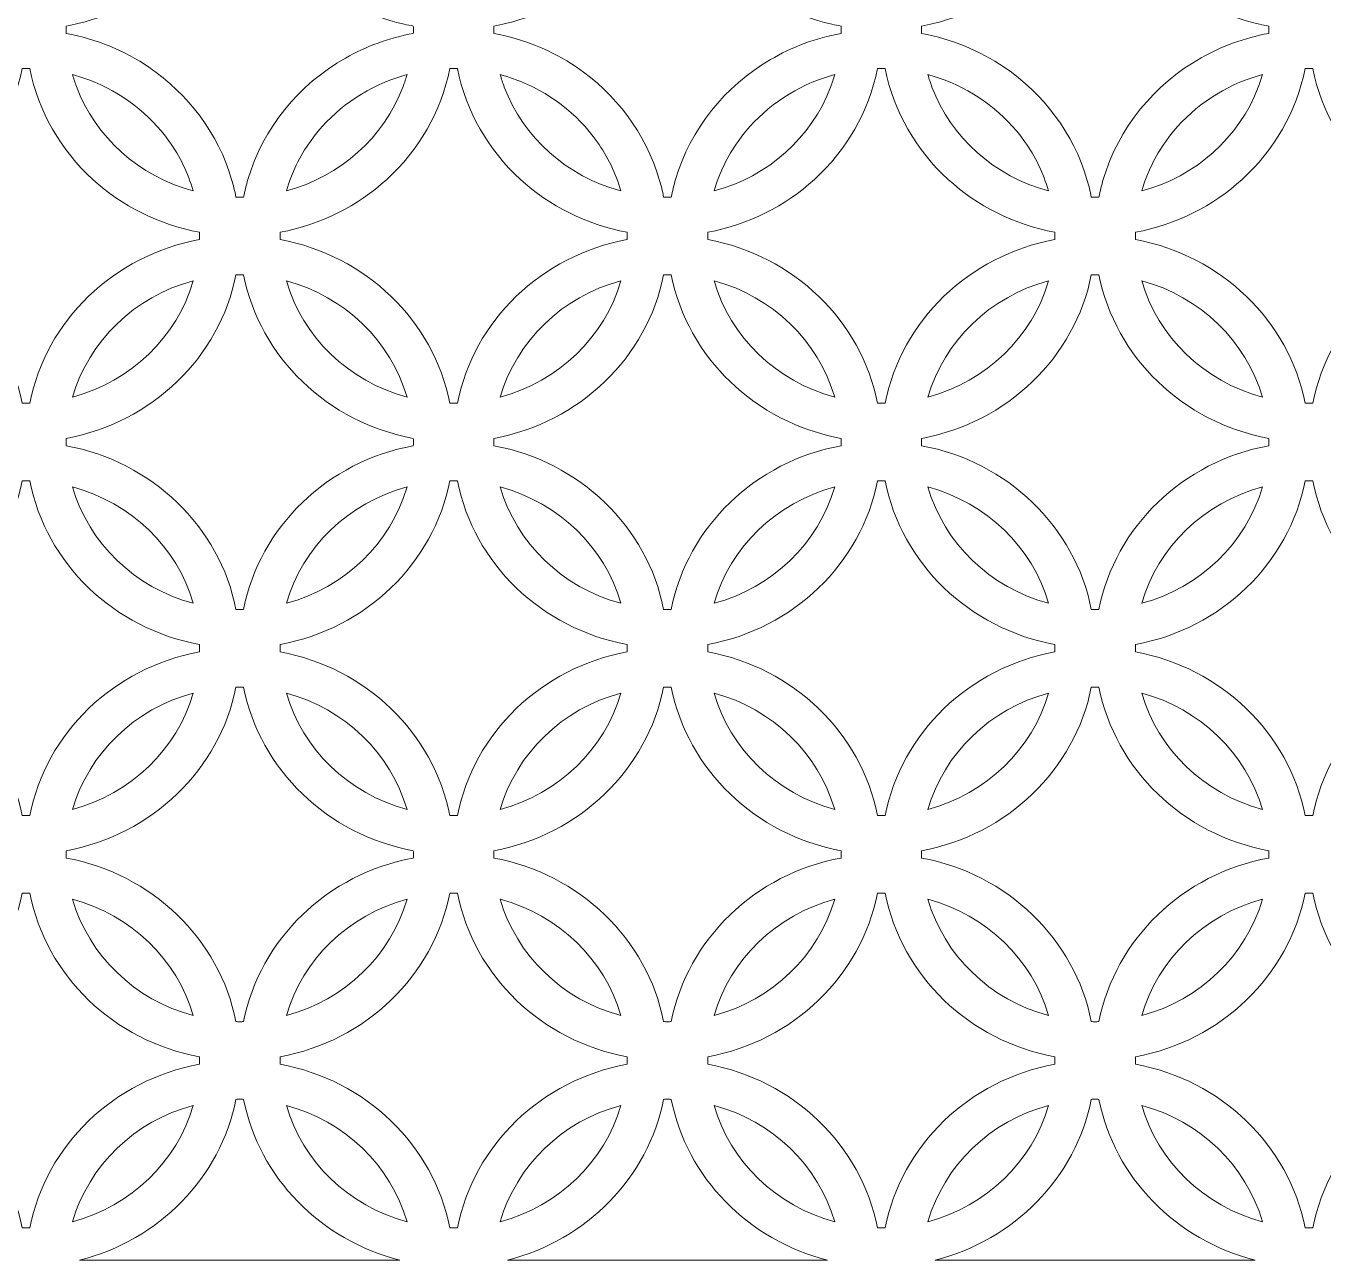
# Model space of a CAD drawing. Header units: millimetres. Extents: x -1200 to 1200, y -590 to 590.
# Drawn here: x -51 to 569, y -590 to 0 of the extents above; entities that cross this region are included whole.
import ezdxf

# ---------------------------------------------------------------- set-up
doc = ezdxf.new("R2010")
doc.units = ezdxf.units.MM
doc.header["$MEASUREMENT"] = 0
doc.layers.add('Layer 1', color=7, linetype='Continuous')

msp = doc.modelspace()

# ---------------------------------------------------------------- linework, layer by layer
at = {"layer": 'Layer 1', "color": 250, "lineweight": 20}
for points, knots in [([(-32.1739, -1.8476), (-32.1739, -1.2599), (-32.1641, -0.6755), (-32.1512, -0.0911), (-30.2673, 0.2554), (-28.4017, 0.6516), (-26.5562, 1.0963), (10.1385, 9.9378), (38.9778, 37.8954), (47.9203, 73.3518), (47.9203, 73.3518), (47.9233, 73.3518), (47.9233, 73.3518), (48.3215, 74.9312), (48.6805, 76.5254), (48.9985, 78.1335), (49.6057, 78.1463), (50.2125, 78.1561), (50.8229, 78.1561), (51.4298, 78.1561), (52.0368, 78.1463), (52.6438, 78.1335), (52.9621, 76.5254), (53.3209, 74.9312), (53.7193, 73.3518), (53.7193, 73.3518), (53.7221, 73.3518), (53.7221, 73.3518), (62.7623, 37.5085), (92.1389, 9.3283), (129.4035, 0.8136), (130.8551, 0.4819), (132.3188, 0.1801), (133.7936, -0.0912), (133.8066, -0.6755), (133.8165, -1.2599), (133.8165, -1.8476), (133.8165, -2.4352), (133.8066, -3.0197), (133.7936, -3.6041), (122.1603, -5.7439), (111.226, -9.7844), (101.3517, -15.3778), (78.9359, -28.076), (61.9841, -48.7768), (54.72, -73.405), (54.72, -73.405), (54.7158, -73.405), (54.7158, -73.405), (53.9014, -76.1654), (53.2089, -78.9752), (52.6438, -81.8285), (52.0368, -81.8417), (51.4298, -81.8514), (50.8229, -81.8514), (50.2125, -81.8514), (49.6057, -81.8417), (48.9985, -81.8285), (48.434, -78.9752), (47.7415, -76.1654), (46.9273, -73.405), (46.9273, -73.405), (46.9226, -73.405), (46.9226, -73.405), (40.4487, -51.4541), (26.2802, -32.6248), (7.4069, -19.7998), (-4.2258, -11.8957), (-17.6452, -6.2722), (-32.1512, -3.6041), (-32.1641, -3.0197), (-32.1739, -2.4352), (-32.1739, -1.8476)], [0, 0, 0, 0, 0.04166667, 0.04166667, 0.04166667, 0.08333333, 0.08333333, 0.08333333, 0.125, 0.125, 0.125, 0.16666667, 0.16666667, 0.16666667, 0.20833333, 0.20833333, 0.20833333, 0.25, 0.25, 0.25, 0.29166667, 0.29166667, 0.29166667, 0.33333333, 0.33333333, 0.33333333, 0.375, 0.375, 0.375, 0.41666667, 0.41666667, 0.41666667, 0.45833333, 0.45833333, 0.45833333, 0.5, 0.5, 0.5, 0.54166667, 0.54166667, 0.54166667, 0.58333333, 0.58333333, 0.58333333, 0.625, 0.625, 0.625, 0.66666667, 0.66666667, 0.66666667, 0.70833333, 0.70833333, 0.70833333, 0.75, 0.75, 0.75, 0.79166667, 0.79166667, 0.79166667, 0.83333333, 0.83333333, 0.83333333, 0.875, 0.875, 0.875, 0.91666667, 0.91666667, 0.91666667, 0.95833333, 0.95833333, 0.95833333, 1, 1, 1, 1]), ([(172.3056, -1.8476), (172.3056, -1.2599), (172.3152, -0.6755), (172.3283, -0.0911), (174.2142, 0.2556), (176.0816, 0.6525), (177.9291, 1.0979), (214.6212, 9.9407), (243.4579, 37.8973), (252.3997, 73.3518), (252.3997, 73.3518), (252.4026, 73.3518), (252.4026, 73.3518), (252.801, 74.9312), (253.1598, 76.5254), (253.478, 78.1335), (254.0851, 78.1463), (254.6923, 78.1561), (255.3025, 78.1561), (255.9095, 78.1561), (256.5163, 78.1463), (257.1234, 78.1335), (257.4417, 76.5254), (257.8005, 74.9312), (258.1987, 73.3518), (258.1987, 73.3518), (258.2018, 73.3518), (258.2018, 73.3518), (267.2417, 37.5085), (296.6183, 9.3283), (333.8829, 0.8136), (335.3346, 0.4819), (336.7982, 0.1801), (338.2733, -0.0912), (338.2862, -0.6755), (338.2957, -1.2599), (338.2957, -1.8476), (338.2957, -2.4352), (338.2862, -3.0197), (338.2733, -3.6041), (326.1162, -5.84), (314.7228, -10.1513), (304.505, -16.1408), (282.7455, -28.8966), (266.3178, -49.2643), (259.1995, -73.405), (259.1995, -73.405), (259.1947, -73.405), (259.1947, -73.405), (258.3805, -76.1654), (257.6879, -78.9752), (257.1234, -81.8285), (256.5163, -81.8417), (255.9095, -81.8514), (255.3025, -81.8514), (254.6923, -81.8514), (254.0851, -81.8417), (253.478, -81.8285), (252.9133, -78.9752), (252.221, -76.1654), (251.407, -73.405), (251.407, -73.405), (251.402, -73.405), (251.402, -73.405), (244.8947, -51.3408), (230.6132, -32.4308), (211.5939, -19.6019), (200.0291, -11.802), (186.7131, -6.2498), (172.3283, -3.6041), (172.3152, -3.0197), (172.3056, -2.4352), (172.3056, -1.8476)], [0, 0, 0, 0, 0.04166667, 0.04166667, 0.04166667, 0.08333333, 0.08333333, 0.08333333, 0.125, 0.125, 0.125, 0.16666667, 0.16666667, 0.16666667, 0.20833333, 0.20833333, 0.20833333, 0.25, 0.25, 0.25, 0.29166667, 0.29166667, 0.29166667, 0.33333333, 0.33333333, 0.33333333, 0.375, 0.375, 0.375, 0.41666667, 0.41666667, 0.41666667, 0.45833333, 0.45833333, 0.45833333, 0.5, 0.5, 0.5, 0.54166667, 0.54166667, 0.54166667, 0.58333333, 0.58333333, 0.58333333, 0.625, 0.625, 0.625, 0.66666667, 0.66666667, 0.66666667, 0.70833333, 0.70833333, 0.70833333, 0.75, 0.75, 0.75, 0.79166667, 0.79166667, 0.79166667, 0.83333333, 0.83333333, 0.83333333, 0.875, 0.875, 0.875, 0.91666667, 0.91666667, 0.91666667, 0.95833333, 0.95833333, 0.95833333, 1, 1, 1, 1]), ([(376.785, -1.8476), (376.785, -1.2599), (376.7947, -0.6755), (376.8077, -0.0911), (378.6933, 0.2556), (380.5606, 0.6524), (382.4081, 1.0978), (419.1002, 9.9404), (447.9372, 37.8972), (456.8792, 73.3518), (456.8792, 73.3518), (456.8823, 73.3518), (456.8823, 73.3518), (457.2806, 74.9312), (457.6394, 76.5254), (457.9578, 78.1335), (458.5646, 78.1463), (459.1717, 78.1561), (459.7819, 78.1561), (460.3887, 78.1561), (460.9958, 78.1463), (461.6029, 78.1335), (461.9211, 76.5254), (462.2799, 74.9312), (462.6782, 73.3518), (462.6782, 73.3518), (462.6813, 73.3518), (462.6813, 73.3518), (471.7273, 37.4847), (501.1368, 9.291), (538.4365, 0.7967), (539.8638, 0.4719), (541.303, 0.1755), (542.7529, -0.0912), (542.7658, -0.6755), (542.7753, -1.2599), (542.7753, -1.8476), (542.7753, -2.4352), (542.7658, -3.0197), (542.7529, -3.6041), (531.1624, -5.7357), (520.2664, -9.754), (510.4213, -15.3144), (487.9499, -28.007), (470.9553, -48.736), (463.6789, -73.405), (463.6789, -73.405), (463.6747, -73.405), (463.6747, -73.405), (462.8604, -76.1654), (462.1677, -78.9752), (461.6029, -81.8285), (460.9958, -81.8417), (460.3887, -81.8514), (459.7819, -81.8514), (459.1717, -81.8514), (458.5646, -81.8417), (457.9578, -81.8285), (457.3929, -78.9752), (456.7003, -76.1654), (455.8863, -73.405), (455.8863, -73.405), (455.8816, -73.405), (455.8816, -73.405), (449.3916, -51.4002), (435.1696, -32.5325), (416.227, -19.7058), (404.6266, -11.8513), (391.2561, -6.2616), (376.8077, -3.6041), (376.7947, -3.0197), (376.785, -2.4352), (376.785, -1.8476)], [0, 0, 0, 0, 0.04166667, 0.04166667, 0.04166667, 0.08333333, 0.08333333, 0.08333333, 0.125, 0.125, 0.125, 0.16666667, 0.16666667, 0.16666667, 0.20833333, 0.20833333, 0.20833333, 0.25, 0.25, 0.25, 0.29166667, 0.29166667, 0.29166667, 0.33333333, 0.33333333, 0.33333333, 0.375, 0.375, 0.375, 0.41666667, 0.41666667, 0.41666667, 0.45833333, 0.45833333, 0.45833333, 0.5, 0.5, 0.5, 0.54166667, 0.54166667, 0.54166667, 0.58333333, 0.58333333, 0.58333333, 0.625, 0.625, 0.625, 0.66666667, 0.66666667, 0.66666667, 0.70833333, 0.70833333, 0.70833333, 0.75, 0.75, 0.75, 0.79166667, 0.79166667, 0.79166667, 0.83333333, 0.83333333, 0.83333333, 0.875, 0.875, 0.875, 0.91666667, 0.91666667, 0.91666667, 0.95833333, 0.95833333, 0.95833333, 1, 1, 1, 1]), ([(-134.3911, -98.647), (-114.8399, -95.0509), (-97.2625, -86.0859), (-83.3733, -73.405), (-83.3733, -73.405), (-83.3808, -73.405), (-83.3808, -73.405), (-68.1383, -59.4894), (-57.335, -41.1053), (-53.2411, -20.4223), (-52.634, -20.4095), (-52.0272, -20.3996), (-51.4169, -20.3996), (-50.8099, -20.3996), (-50.203, -20.4095), (-49.5959, -20.4223), (-45.502, -41.1022), (-34.7019, -59.4927), (-19.4559, -73.405), (-19.4559, -73.405), (-19.4649, -73.405), (-19.4649, -73.405), (-5.5762, -86.0859), (12.0014, -95.0509), (31.554, -98.647), (31.5669, -99.2315), (31.5766, -99.8157), (31.5766, -100.4033), (31.5766, -100.991), (31.5669, -101.5756), (31.554, -102.1599), (-9.4504, -109.702), (-41.7728, -140.8558), (-49.5959, -180.3845), (-50.203, -180.3976), (-50.8099, -180.4071), (-51.4169, -180.4071), (-52.0272, -180.4071), (-52.634, -180.3976), (-53.2411, -180.3845), (-61.0642, -140.8589), (-93.3867, -109.702), (-134.3911, -102.1599), (-134.4039, -101.5756), (-134.4137, -100.991), (-134.4137, -100.4033), (-134.4137, -99.8157), (-134.4039, -99.2315), (-134.3911, -98.647)], [0, 0, 0, 0, 0.0625, 0.0625, 0.0625, 0.125, 0.125, 0.125, 0.1875, 0.1875, 0.1875, 0.25, 0.25, 0.25, 0.3125, 0.3125, 0.3125, 0.375, 0.375, 0.375, 0.4375, 0.4375, 0.4375, 0.5, 0.5, 0.5, 0.5625, 0.5625, 0.5625, 0.625, 0.625, 0.625, 0.6875, 0.6875, 0.6875, 0.75, 0.75, 0.75, 0.8125, 0.8125, 0.8125, 0.875, 0.875, 0.875, 0.9375, 0.9375, 0.9375, 1, 1, 1, 1]), ([(28.5482, -78.9327), (2.5951, -71.977), (-18.2433, -53.1664), (-27.2903, -28.9332), (-27.9778, -27.0919), (-28.597, -25.2195), (-29.1453, -23.3184), (-26.4981, -24.0277), (-23.9043, -24.8605), (-21.3707, -25.81), (-5.6878, -31.6859), (7.6848, -42.025), (17.0664, -55.2099), (22.1587, -62.3656), (26.0753, -70.3594), (28.5482, -78.9327)], [0, 0, 0, 0, 0.2, 0.2, 0.2, 0.4, 0.4, 0.4, 0.6, 0.6, 0.6, 0.8, 0.8, 0.8, 1, 1, 1, 1]), ([(70.0883, -98.647), (89.6395, -95.0509), (107.2171, -86.0859), (121.106, -73.405), (121.106, -73.405), (121.0985, -73.405), (121.0985, -73.405), (136.3444, -59.4894), (147.1444, -41.1053), (151.2384, -20.4223), (151.8454, -20.4095), (152.4524, -20.3996), (153.0626, -20.3996), (153.6696, -20.3996), (154.2767, -20.4095), (154.8836, -20.4223), (158.9777, -41.1022), (169.7809, -59.4927), (185.0234, -73.405), (185.0234, -73.405), (185.0161, -73.405), (185.0161, -73.405), (198.9049, -86.0859), (216.4824, -95.0509), (236.0337, -98.647), (236.0465, -99.2315), (236.0562, -99.8157), (236.0562, -100.4033), (236.0562, -100.991), (236.0465, -101.5756), (236.0337, -102.1599), (195.029, -109.702), (162.7068, -140.8558), (154.8836, -180.3845), (154.2767, -180.3976), (153.6696, -180.4071), (153.0626, -180.4071), (152.4524, -180.4071), (151.8454, -180.3976), (151.2384, -180.3845), (143.4153, -140.8589), (111.096, -109.702), (70.0883, -102.1599), (70.0754, -101.5756), (70.0658, -100.991), (70.0658, -100.4033), (70.0658, -99.8157), (70.0754, -99.2315), (70.0883, -98.647)], [0, 0, 0, 0, 0.0625, 0.0625, 0.0625, 0.125, 0.125, 0.125, 0.1875, 0.1875, 0.1875, 0.25, 0.25, 0.25, 0.3125, 0.3125, 0.3125, 0.375, 0.375, 0.375, 0.4375, 0.4375, 0.4375, 0.5, 0.5, 0.5, 0.5625, 0.5625, 0.5625, 0.625, 0.625, 0.625, 0.6875, 0.6875, 0.6875, 0.75, 0.75, 0.75, 0.8125, 0.8125, 0.8125, 0.875, 0.875, 0.875, 0.9375, 0.9375, 0.9375, 1, 1, 1, 1]), ([(123.0132, -25.81), (125.5469, -24.8605), (128.1408, -24.0277), (130.7879, -23.3184), (130.2324, -25.2442), (129.604, -27.141), (128.9058, -29.0053), (119.8444, -53.2036), (99.0216, -71.9841), (73.0943, -78.9327), (75.5672, -70.3594), (79.484, -62.3656), (84.5761, -55.2099), (93.9578, -42.025), (107.3305, -31.6859), (123.0132, -25.81)], [0, 0, 0, 0, 0.2, 0.2, 0.2, 0.4, 0.4, 0.4, 0.6, 0.6, 0.6, 0.8, 0.8, 0.8, 1, 1, 1, 1]), ([(233.0277, -78.9327), (207.1765, -72.0043), (186.3998, -53.3136), (177.2962, -29.218), (176.5659, -27.2852), (175.9107, -25.3176), (175.3342, -23.3184), (177.7738, -23.9723), (180.1683, -24.7308), (182.5118, -25.5889), (198.5215, -31.4498), (212.1636, -41.9488), (221.6696, -55.3841), (226.7013, -62.4955), (230.5749, -70.429), (233.0277, -78.9327)], [0, 0, 0, 0, 0.2, 0.2, 0.2, 0.4, 0.4, 0.4, 0.6, 0.6, 0.6, 0.8, 0.8, 0.8, 1, 1, 1, 1]), ([(274.5679, -98.647), (294.1191, -95.0509), (311.6964, -86.0859), (325.5854, -73.405), (325.5854, -73.405), (325.578, -73.405), (325.578, -73.405), (340.8239, -59.4894), (351.6239, -41.1053), (355.7179, -20.4223), (356.3249, -20.4095), (356.932, -20.3996), (357.5422, -20.3996), (358.1492, -20.3996), (358.7561, -20.4095), (359.3632, -20.4223), (363.4571, -41.1022), (374.2569, -59.4927), (389.5029, -73.405), (389.5029, -73.405), (389.4955, -73.405), (389.4955, -73.405), (403.3845, -86.0859), (420.9619, -95.0509), (440.513, -98.647), (440.526, -99.2315), (440.5357, -99.8157), (440.5357, -100.4033), (440.5357, -100.991), (440.526, -101.5756), (440.513, -102.1599), (399.5087, -109.702), (367.1862, -140.8558), (359.3632, -180.3845), (358.7561, -180.3976), (358.1492, -180.4071), (357.5422, -180.4071), (356.932, -180.4071), (356.3249, -180.3976), (355.7179, -180.3845), (347.8947, -140.8589), (315.5724, -109.702), (274.5679, -102.1599), (274.5549, -101.5756), (274.5455, -100.991), (274.5455, -100.4033), (274.5455, -99.8157), (274.5549, -99.2315), (274.5679, -98.647)], [0, 0, 0, 0, 0.0625, 0.0625, 0.0625, 0.125, 0.125, 0.125, 0.1875, 0.1875, 0.1875, 0.25, 0.25, 0.25, 0.3125, 0.3125, 0.3125, 0.375, 0.375, 0.375, 0.4375, 0.4375, 0.4375, 0.5, 0.5, 0.5, 0.5625, 0.5625, 0.5625, 0.625, 0.625, 0.625, 0.6875, 0.6875, 0.6875, 0.75, 0.75, 0.75, 0.8125, 0.8125, 0.8125, 0.875, 0.875, 0.875, 0.9375, 0.9375, 0.9375, 1, 1, 1, 1]), ([(327.4471, -25.827), (329.9953, -24.8706), (332.6044, -24.0321), (335.2673, -23.3184), (334.6908, -25.317), (334.0361, -27.2838), (333.3061, -29.2161), (324.2029, -53.3125), (303.426, -72.0041), (277.5739, -78.9327), (280.048, -70.3552), (283.9674, -62.3578), (289.0633, -55.1992), (298.4353, -42.0321), (311.7883, -31.7043), (327.4471, -25.827)], [0, 0, 0, 0, 0.2, 0.2, 0.2, 0.4, 0.4, 0.4, 0.6, 0.6, 0.6, 0.8, 0.8, 0.8, 1, 1, 1, 1]), ([(437.5072, -78.9327), (411.6551, -72.0041), (390.8781, -53.3125), (381.7749, -29.2161), (381.0449, -27.2838), (380.3901, -25.317), (379.8135, -23.3184), (382.4767, -24.0321), (385.0857, -24.8706), (387.6339, -25.827), (403.2928, -31.7043), (416.6456, -42.0321), (426.0178, -55.1992), (431.1135, -62.3578), (435.0331, -70.3552), (437.5072, -78.9327)], [0, 0, 0, 0, 0.2, 0.2, 0.2, 0.4, 0.4, 0.4, 0.6, 0.6, 0.6, 0.8, 0.8, 0.8, 1, 1, 1, 1]), ([(479.0476, -102.1599), (479.0345, -101.5756), (479.0248, -100.991), (479.0248, -100.4033), (479.0248, -99.8157), (479.0345, -99.2315), (479.0476, -98.647), (498.5987, -95.0509), (516.1761, -86.0859), (530.0649, -73.405), (530.0649, -73.405), (530.0575, -73.405), (530.0575, -73.405), (545.3034, -59.4894), (556.1035, -41.1053), (560.1974, -20.4223), (560.8043, -20.4095), (561.4114, -20.3996), (562.0215, -20.3996), (562.6287, -20.3996), (563.2355, -20.4095), (563.8427, -20.4223), (567.9367, -41.1022), (578.7364, -59.4927), (593.9824, -73.405), (593.9824, -73.405), (593.9738, -73.405), (593.9738, -73.405), (607.8623, -86.0859), (625.4399, -95.0509), (644.9926, -98.647), (645.0053, -99.2315), (645.015, -99.8157), (645.015, -100.4033), (645.015, -100.991), (645.0053, -101.5756), (644.9926, -102.1599), (603.9883, -109.702), (571.6657, -140.8558), (563.8427, -180.3845), (563.2355, -180.3976), (562.6287, -180.4071), (562.0215, -180.4071), (561.4114, -180.4071), (560.8043, -180.3976), (560.1974, -180.3845), (552.3709, -140.8589), (520.0551, -109.702), (479.0476, -102.1599)], [0, 0, 0, 0, 0.0625, 0.0625, 0.0625, 0.125, 0.125, 0.125, 0.1875, 0.1875, 0.1875, 0.25, 0.25, 0.25, 0.3125, 0.3125, 0.3125, 0.375, 0.375, 0.375, 0.4375, 0.4375, 0.4375, 0.5, 0.5, 0.5, 0.5625, 0.5625, 0.5625, 0.625, 0.625, 0.625, 0.6875, 0.6875, 0.6875, 0.75, 0.75, 0.75, 0.8125, 0.8125, 0.8125, 0.875, 0.875, 0.875, 0.9375, 0.9375, 0.9375, 1, 1, 1, 1]), ([(531.9266, -25.827), (534.4747, -24.8706), (537.084, -24.0321), (539.7468, -23.3184), (539.1705, -25.317), (538.5154, -27.2838), (537.7856, -29.2161), (528.6823, -53.3125), (507.9054, -72.0041), (482.0534, -78.9327), (484.5275, -70.3552), (488.4469, -62.3578), (493.5426, -55.1992), (502.9149, -42.0321), (516.2677, -31.7043), (531.9266, -25.827)], [0, 0, 0, 0, 0.2, 0.2, 0.2, 0.4, 0.4, 0.4, 0.6, 0.6, 0.6, 0.8, 0.8, 0.8, 1, 1, 1, 1]), ([(-32.1739, -198.956), (-32.1739, -198.3684), (-32.1641, -197.784), (-32.1512, -197.2028), (8.8563, -189.6574), (41.1756, -158.5038), (48.9985, -118.9748), (49.6057, -118.9651), (50.2125, -118.9554), (50.8229, -118.9554), (51.4298, -118.9554), (52.0368, -118.9651), (52.6438, -118.9748), (60.467, -158.5038), (92.7893, -189.6574), (133.7936, -197.2028), (133.8066, -197.784), (133.8165, -198.3684), (133.8165, -198.956), (133.8165, -199.5437), (133.8066, -200.1312), (133.7936, -200.7124), (92.7893, -208.2547), (60.4703, -239.4114), (52.6438, -278.9372), (52.0368, -278.95), (51.4298, -278.9597), (50.8229, -278.9597), (50.2125, -278.9597), (49.6057, -278.95), (48.9985, -278.9372), (41.1756, -239.4114), (8.853, -208.258), (-32.1512, -200.7124), (-32.1641, -200.1312), (-32.1739, -199.5437), (-32.1739, -198.956)], [0, 0, 0, 0, 0.08333333, 0.08333333, 0.08333333, 0.16666667, 0.16666667, 0.16666667, 0.25, 0.25, 0.25, 0.33333333, 0.33333333, 0.33333333, 0.41666667, 0.41666667, 0.41666667, 0.5, 0.5, 0.5, 0.58333333, 0.58333333, 0.58333333, 0.66666667, 0.66666667, 0.66666667, 0.75, 0.75, 0.75, 0.83333333, 0.83333333, 0.83333333, 0.91666667, 0.91666667, 0.91666667, 1, 1, 1, 1]), ([(-29.1453, -177.4852), (-21.3803, -150.5676), (0.6231, -129.3584), (28.5482, -121.8743), (20.7831, -148.7919), (-1.2204, -170.0011), (-29.1453, -177.4852)], [0, 0, 0, 0, 0.5, 0.5, 0.5, 1, 1, 1, 1]), ([(130.7879, -177.4852), (102.863, -170.0011), (80.8594, -148.7919), (73.0943, -121.8743), (101.0193, -129.3584), (123.0228, -150.5676), (130.7879, -177.4852)], [0, 0, 0, 0, 0.5, 0.5, 0.5, 1, 1, 1, 1]), ([(172.3056, -198.956), (172.3056, -198.3684), (172.3152, -197.784), (172.3283, -197.2028), (213.3359, -189.6574), (245.655, -158.5038), (253.478, -118.9748), (254.0851, -118.9651), (254.6923, -118.9554), (255.3025, -118.9554), (255.9095, -118.9554), (256.5163, -118.9651), (257.1234, -118.9748), (264.9465, -158.5038), (297.2689, -189.6574), (338.2733, -197.2028), (338.2862, -197.784), (338.2957, -198.3684), (338.2957, -198.956), (338.2957, -199.5437), (338.2862, -200.1312), (338.2733, -200.7124), (297.2656, -208.2547), (264.9465, -239.4114), (257.1234, -278.9372), (256.5163, -278.95), (255.9095, -278.9597), (255.3025, -278.9597), (254.6923, -278.9597), (254.0851, -278.95), (253.478, -278.9372), (245.655, -239.4114), (213.3327, -208.258), (172.3283, -200.7124), (172.3152, -200.1312), (172.3056, -199.5437), (172.3056, -198.956)], [0, 0, 0, 0, 0.08333333, 0.08333333, 0.08333333, 0.16666667, 0.16666667, 0.16666667, 0.25, 0.25, 0.25, 0.33333333, 0.33333333, 0.33333333, 0.41666667, 0.41666667, 0.41666667, 0.5, 0.5, 0.5, 0.58333333, 0.58333333, 0.58333333, 0.66666667, 0.66666667, 0.66666667, 0.75, 0.75, 0.75, 0.83333333, 0.83333333, 0.83333333, 0.91666667, 0.91666667, 0.91666667, 1, 1, 1, 1]), ([(175.3342, -177.4852), (183.0992, -150.5676), (205.1028, -129.3584), (233.0277, -121.8743), (225.2627, -148.7919), (203.2591, -170.0011), (175.3342, -177.4852)], [0, 0, 0, 0, 0.5, 0.5, 0.5, 1, 1, 1, 1]), ([(335.2673, -177.4852), (307.3423, -170.0011), (285.3389, -148.7919), (277.5739, -121.8743), (305.4989, -129.3584), (327.5023, -150.5676), (335.2673, -177.4852)], [0, 0, 0, 0, 0.5, 0.5, 0.5, 1, 1, 1, 1]), ([(376.785, -198.956), (376.785, -198.3684), (376.7947, -197.784), (376.8077, -197.2028), (417.8154, -189.6574), (450.1345, -158.5038), (457.9578, -118.9748), (458.5646, -118.9651), (459.1717, -118.9554), (459.7819, -118.9554), (460.3887, -118.9554), (460.9958, -118.9651), (461.6029, -118.9748), (469.4259, -158.5038), (501.7483, -189.6574), (542.7529, -197.2028), (542.7658, -197.784), (542.7753, -198.3684), (542.7753, -198.956), (542.7753, -199.5437), (542.7658, -200.1312), (542.7529, -200.7124), (501.7451, -208.2547), (469.4292, -239.4114), (461.6029, -278.9372), (460.9958, -278.95), (460.3887, -278.9597), (459.7819, -278.9597), (459.1717, -278.9597), (458.5646, -278.95), (457.9578, -278.9372), (450.1345, -239.4114), (417.8122, -208.258), (376.8077, -200.7124), (376.7947, -200.1312), (376.785, -199.5437), (376.785, -198.956)], [0, 0, 0, 0, 0.08333333, 0.08333333, 0.08333333, 0.16666667, 0.16666667, 0.16666667, 0.25, 0.25, 0.25, 0.33333333, 0.33333333, 0.33333333, 0.41666667, 0.41666667, 0.41666667, 0.5, 0.5, 0.5, 0.58333333, 0.58333333, 0.58333333, 0.66666667, 0.66666667, 0.66666667, 0.75, 0.75, 0.75, 0.83333333, 0.83333333, 0.83333333, 0.91666667, 0.91666667, 0.91666667, 1, 1, 1, 1]), ([(379.8135, -177.4852), (387.5786, -150.5676), (409.5822, -129.3584), (437.5072, -121.8743), (429.7422, -148.7919), (407.7384, -170.0011), (379.8135, -177.4852)], [0, 0, 0, 0, 0.5, 0.5, 0.5, 1, 1, 1, 1]), ([(539.7468, -177.4852), (511.8219, -170.0011), (489.8184, -148.7919), (482.0534, -121.8743), (509.9782, -129.3584), (531.9817, -150.5676), (539.7468, -177.4852)], [0, 0, 0, 0, 0.5, 0.5, 0.5, 1, 1, 1, 1]), ([(-134.3911, -295.7554), (-93.3867, -288.2133), (-61.0642, -257.0595), (-53.2411, -217.5306), (-52.634, -217.5176), (-52.0272, -217.5081), (-51.4169, -217.5081), (-50.8099, -217.5081), (-50.203, -217.5176), (-49.5959, -217.5306), (-41.7728, -257.0562), (-9.4535, -288.2133), (31.554, -295.7554), (31.5669, -296.3398), (31.5766, -296.9244), (31.5766, -297.5119), (31.5766, -298.0995), (31.5669, -298.6839), (31.554, -299.2682), (-9.4504, -306.8105), (-41.7728, -337.9672), (-49.5959, -377.4929), (-50.203, -377.5058), (-50.8099, -377.5156), (-51.4169, -377.5156), (-52.0272, -377.5156), (-52.634, -377.5058), (-53.2411, -377.4929), (-61.0642, -337.9672), (-93.3867, -306.8105), (-134.3911, -299.2682), (-134.4039, -298.6839), (-134.4137, -298.0995), (-134.4137, -297.5119), (-134.4137, -296.9244), (-134.4039, -296.3398), (-134.3911, -295.7554)], [0, 0, 0, 0, 0.08333333, 0.08333333, 0.08333333, 0.16666667, 0.16666667, 0.16666667, 0.25, 0.25, 0.25, 0.33333333, 0.33333333, 0.33333333, 0.41666667, 0.41666667, 0.41666667, 0.5, 0.5, 0.5, 0.58333333, 0.58333333, 0.58333333, 0.66666667, 0.66666667, 0.66666667, 0.75, 0.75, 0.75, 0.83333333, 0.83333333, 0.83333333, 0.91666667, 0.91666667, 0.91666667, 1, 1, 1, 1]), ([(28.5482, -276.041), (0.6231, -268.5568), (-21.3803, -247.3477), (-29.1453, -220.4302), (-1.2204, -227.9142), (20.7831, -249.1234), (28.5482, -276.041)], [0, 0, 0, 0, 0.5, 0.5, 0.5, 1, 1, 1, 1]), ([(70.0883, -295.7554), (111.093, -288.2133), (143.4153, -257.0595), (151.2384, -217.5306), (151.8454, -217.5176), (152.4524, -217.5081), (153.0626, -217.5081), (153.6696, -217.5081), (154.2767, -217.5176), (154.8836, -217.5306), (162.7068, -257.0562), (195.029, -288.2133), (236.0337, -295.7554), (236.0465, -296.3398), (236.0562, -296.9244), (236.0562, -297.5119), (236.0562, -298.0995), (236.0465, -298.6839), (236.0337, -299.2682), (195.029, -306.8105), (162.7068, -337.9672), (154.8836, -377.4929), (154.2767, -377.5058), (153.6696, -377.5156), (153.0626, -377.5156), (152.4524, -377.5156), (151.8454, -377.5058), (151.2384, -377.4929), (143.4153, -337.9672), (111.096, -306.8105), (70.0883, -299.2682), (70.0754, -298.6839), (70.0658, -298.0995), (70.0658, -297.5119), (70.0658, -296.9244), (70.0754, -296.3398), (70.0883, -295.7554)], [0, 0, 0, 0, 0.08333333, 0.08333333, 0.08333333, 0.16666667, 0.16666667, 0.16666667, 0.25, 0.25, 0.25, 0.33333333, 0.33333333, 0.33333333, 0.41666667, 0.41666667, 0.41666667, 0.5, 0.5, 0.5, 0.58333333, 0.58333333, 0.58333333, 0.66666667, 0.66666667, 0.66666667, 0.75, 0.75, 0.75, 0.83333333, 0.83333333, 0.83333333, 0.91666667, 0.91666667, 0.91666667, 1, 1, 1, 1]), ([(73.0943, -276.041), (80.8594, -249.1234), (102.863, -227.9142), (130.7879, -220.4302), (123.0228, -247.3477), (101.0193, -268.5568), (73.0943, -276.041)], [0, 0, 0, 0, 0.5, 0.5, 0.5, 1, 1, 1, 1]), ([(233.0277, -276.041), (205.1028, -268.5568), (183.0992, -247.3477), (175.3342, -220.4302), (203.2591, -227.9142), (225.2627, -249.1234), (233.0277, -276.041)], [0, 0, 0, 0, 0.5, 0.5, 0.5, 1, 1, 1, 1]), ([(274.5679, -295.7554), (315.5724, -288.2133), (347.8947, -257.0595), (355.7179, -217.5306), (356.3249, -217.5176), (356.932, -217.5081), (357.5422, -217.5081), (358.1492, -217.5081), (358.7561, -217.5176), (359.3632, -217.5306), (367.1862, -257.0562), (399.5087, -288.2133), (440.513, -295.7554), (440.526, -296.3398), (440.5357, -296.9244), (440.5357, -297.5119), (440.5357, -298.0995), (440.526, -298.6839), (440.513, -299.2682), (399.5087, -306.8105), (367.1862, -337.9672), (359.3632, -377.4929), (358.7561, -377.5058), (358.1492, -377.5156), (357.5422, -377.5156), (356.932, -377.5156), (356.3249, -377.5058), (355.7179, -377.4929), (347.8947, -337.9672), (315.5724, -306.8105), (274.5679, -299.2682), (274.5549, -298.6839), (274.5455, -298.0995), (274.5455, -297.5119), (274.5455, -296.9244), (274.5549, -296.3398), (274.5679, -295.7554)], [0, 0, 0, 0, 0.08333333, 0.08333333, 0.08333333, 0.16666667, 0.16666667, 0.16666667, 0.25, 0.25, 0.25, 0.33333333, 0.33333333, 0.33333333, 0.41666667, 0.41666667, 0.41666667, 0.5, 0.5, 0.5, 0.58333333, 0.58333333, 0.58333333, 0.66666667, 0.66666667, 0.66666667, 0.75, 0.75, 0.75, 0.83333333, 0.83333333, 0.83333333, 0.91666667, 0.91666667, 0.91666667, 1, 1, 1, 1]), ([(277.5739, -276.041), (285.3389, -249.1234), (307.3423, -227.9142), (335.2673, -220.4302), (327.5023, -247.3477), (305.4989, -268.5568), (277.5739, -276.041)], [0, 0, 0, 0, 0.5, 0.5, 0.5, 1, 1, 1, 1]), ([(437.5072, -276.041), (409.5822, -268.5568), (387.5786, -247.3477), (379.8135, -220.4302), (407.7384, -227.9142), (429.7422, -249.1234), (437.5072, -276.041)], [0, 0, 0, 0, 0.5, 0.5, 0.5, 1, 1, 1, 1]), ([(479.0476, -295.7554), (520.0519, -288.2133), (552.3742, -257.0595), (560.1974, -217.5306), (560.8043, -217.5176), (561.4114, -217.5081), (562.0215, -217.5081), (562.6287, -217.5081), (563.2355, -217.5176), (563.8427, -217.5306), (571.6657, -257.0562), (603.9849, -288.2133), (644.9926, -295.7554), (645.0053, -296.3398), (645.015, -296.9244), (645.015, -297.5119), (645.015, -298.0995), (645.0053, -298.6839), (644.9926, -299.2682), (603.9883, -306.8105), (571.6657, -337.9672), (563.8427, -377.4929), (563.2355, -377.5058), (562.6287, -377.5156), (562.0215, -377.5156), (561.4114, -377.5156), (560.8043, -377.5058), (560.1974, -377.4929), (552.3709, -337.9672), (520.0551, -306.8105), (479.0476, -299.2682), (479.0345, -298.6839), (479.0248, -298.0995), (479.0248, -297.5119), (479.0248, -296.9244), (479.0345, -296.3398), (479.0476, -295.7554)], [0, 0, 0, 0, 0.08333333, 0.08333333, 0.08333333, 0.16666667, 0.16666667, 0.16666667, 0.25, 0.25, 0.25, 0.33333333, 0.33333333, 0.33333333, 0.41666667, 0.41666667, 0.41666667, 0.5, 0.5, 0.5, 0.58333333, 0.58333333, 0.58333333, 0.66666667, 0.66666667, 0.66666667, 0.75, 0.75, 0.75, 0.83333333, 0.83333333, 0.83333333, 0.91666667, 0.91666667, 0.91666667, 1, 1, 1, 1]), ([(482.0534, -276.041), (489.8184, -249.1234), (511.8219, -227.9142), (539.7468, -220.4302), (531.9817, -247.3477), (509.9782, -268.5568), (482.0534, -276.041)], [0, 0, 0, 0, 0.5, 0.5, 0.5, 1, 1, 1, 1]), ([(-32.1739, -396.0678), (-32.1739, -395.48), (-32.1641, -394.8956), (-32.1512, -394.3112), (8.8563, -386.7691), (41.1756, -355.6121), (48.9985, -316.0865), (49.6057, -316.0734), (50.2125, -316.064), (50.8229, -316.064), (51.4298, -316.064), (52.0368, -316.0734), (52.6438, -316.0865), (60.467, -355.6121), (92.7893, -386.7691), (133.7936, -394.3112), (133.8066, -394.8956), (133.8165, -395.48), (133.8165, -396.0678), (133.8165, -396.6553), (133.8066, -397.2397), (133.7936, -397.8239), (92.7893, -405.3661), (60.4703, -436.5231), (52.6438, -476.0487), (52.0368, -476.0617), (51.4298, -476.0713), (50.8229, -476.0713), (50.2125, -476.0713), (49.6057, -476.0617), (48.9985, -476.0487), (41.1756, -436.5199), (8.853, -405.3661), (-32.1512, -397.8239), (-32.1641, -397.2397), (-32.1739, -396.6553), (-32.1739, -396.0678)], [0, 0, 0, 0, 0.08333333, 0.08333333, 0.08333333, 0.16666667, 0.16666667, 0.16666667, 0.25, 0.25, 0.25, 0.33333333, 0.33333333, 0.33333333, 0.41666667, 0.41666667, 0.41666667, 0.5, 0.5, 0.5, 0.58333333, 0.58333333, 0.58333333, 0.66666667, 0.66666667, 0.66666667, 0.75, 0.75, 0.75, 0.83333333, 0.83333333, 0.83333333, 0.91666667, 0.91666667, 0.91666667, 1, 1, 1, 1]), ([(172.3056, -396.0678), (172.3056, -395.48), (172.3152, -394.8956), (172.3283, -394.3112), (213.3359, -386.7691), (245.655, -355.6121), (253.478, -316.0865), (254.0851, -316.0734), (254.6923, -316.064), (255.3025, -316.064), (255.9095, -316.064), (256.5163, -316.0734), (257.1234, -316.0865), (264.9465, -355.6121), (297.2689, -386.7691), (338.2733, -394.3112), (338.2862, -394.8956), (338.2957, -395.48), (338.2957, -396.0678), (338.2957, -396.6553), (338.2862, -397.2397), (338.2733, -397.8239), (297.2656, -405.3661), (264.9465, -436.5231), (257.1234, -476.0487), (256.5163, -476.0617), (255.9095, -476.0713), (255.3025, -476.0713), (254.6923, -476.0713), (254.0851, -476.0617), (253.478, -476.0487), (245.655, -436.5199), (213.3327, -405.3661), (172.3283, -397.8239), (172.3152, -397.2397), (172.3056, -396.6553), (172.3056, -396.0678)], [0, 0, 0, 0, 0.08333333, 0.08333333, 0.08333333, 0.16666667, 0.16666667, 0.16666667, 0.25, 0.25, 0.25, 0.33333333, 0.33333333, 0.33333333, 0.41666667, 0.41666667, 0.41666667, 0.5, 0.5, 0.5, 0.58333333, 0.58333333, 0.58333333, 0.66666667, 0.66666667, 0.66666667, 0.75, 0.75, 0.75, 0.83333333, 0.83333333, 0.83333333, 0.91666667, 0.91666667, 0.91666667, 1, 1, 1, 1]), ([(376.785, -396.0678), (376.785, -395.48), (376.7947, -394.8956), (376.8077, -394.3112), (417.8154, -386.7691), (450.1345, -355.6121), (457.9578, -316.0865), (458.5646, -316.0734), (459.1717, -316.064), (459.7819, -316.064), (460.3887, -316.064), (460.9958, -316.0734), (461.6029, -316.0865), (469.4259, -355.6121), (501.7483, -386.7691), (542.7529, -394.3112), (542.7658, -394.8956), (542.7753, -395.48), (542.7753, -396.0678), (542.7753, -396.6553), (542.7658, -397.2397), (542.7529, -397.8239), (501.7451, -405.3661), (469.4292, -436.5231), (461.6029, -476.0487), (460.9958, -476.0617), (460.3887, -476.0713), (459.7819, -476.0713), (459.1717, -476.0713), (458.5646, -476.0617), (457.9578, -476.0487), (450.1345, -436.5199), (417.8122, -405.3661), (376.8077, -397.8239), (376.7947, -397.2397), (376.785, -396.6553), (376.785, -396.0678)], [0, 0, 0, 0, 0.08333333, 0.08333333, 0.08333333, 0.16666667, 0.16666667, 0.16666667, 0.25, 0.25, 0.25, 0.33333333, 0.33333333, 0.33333333, 0.41666667, 0.41666667, 0.41666667, 0.5, 0.5, 0.5, 0.58333333, 0.58333333, 0.58333333, 0.66666667, 0.66666667, 0.66666667, 0.75, 0.75, 0.75, 0.83333333, 0.83333333, 0.83333333, 0.91666667, 0.91666667, 0.91666667, 1, 1, 1, 1]), ([(-29.1453, -374.5968), (-21.3803, -347.676), (0.6231, -326.4668), (28.5482, -318.9826), (20.7831, -345.9034), (-1.2204, -367.1126), (-29.1453, -374.5968)], [0, 0, 0, 0, 0.5, 0.5, 0.5, 1, 1, 1, 1]), ([(73.0943, -318.9826), (101.0193, -326.4668), (123.0228, -347.676), (130.7879, -374.5968), (102.863, -367.1126), (80.8594, -345.9034), (73.0943, -318.9826)], [0, 0, 0, 0, 0.5, 0.5, 0.5, 1, 1, 1, 1]), ([(175.3342, -374.5968), (183.0992, -347.676), (205.1028, -326.4668), (233.0277, -318.9826), (225.2627, -345.9034), (203.2591, -367.1126), (175.3342, -374.5968)], [0, 0, 0, 0, 0.5, 0.5, 0.5, 1, 1, 1, 1]), ([(335.2673, -374.5968), (307.3423, -367.1126), (285.3389, -345.9034), (277.5739, -318.9826), (305.4989, -326.4668), (327.5023, -347.676), (335.2673, -374.5968)], [0, 0, 0, 0, 0.5, 0.5, 0.5, 1, 1, 1, 1]), ([(379.8135, -374.5968), (387.5786, -347.676), (409.5822, -326.4668), (437.5072, -318.9826), (429.7422, -345.9034), (407.7384, -367.1126), (379.8135, -374.5968)], [0, 0, 0, 0, 0.5, 0.5, 0.5, 1, 1, 1, 1]), ([(539.7468, -374.5968), (511.8219, -367.1126), (489.8184, -345.9034), (482.0534, -318.9826), (509.9782, -326.4668), (531.9817, -347.676), (539.7468, -374.5968)], [0, 0, 0, 0, 0.5, 0.5, 0.5, 1, 1, 1, 1]), ([(-134.3911, -492.8671), (-93.3867, -485.3216), (-61.0642, -454.168), (-53.2411, -414.639), (-52.634, -414.6295), (-52.0272, -414.6163), (-51.4169, -414.6163), (-50.8099, -414.6163), (-50.203, -414.6295), (-49.5959, -414.639), (-41.7728, -454.1647), (-9.4535, -485.3216), (31.554, -492.8671), (31.5669, -493.4515), (31.5766, -494.0325), (31.5766, -494.6201), (31.5766, -495.2077), (31.5669, -495.7922), (31.554, -496.3765), (-9.4504, -503.922), (-41.7728, -535.0758), (-49.5959, -574.6013), (-50.203, -574.6143), (-50.8099, -574.6238), (-51.4169, -574.6238), (-52.0272, -574.6238), (-52.634, -574.6143), (-53.2411, -574.6013), (-61.0642, -535.0758), (-93.3867, -503.922), (-134.3911, -496.3765), (-134.4039, -495.7922), (-134.4137, -495.2077), (-134.4137, -494.6201), (-134.4137, -494.0325), (-134.4039, -493.4515), (-134.3911, -492.8671)], [0, 0, 0, 0, 0.08333333, 0.08333333, 0.08333333, 0.16666667, 0.16666667, 0.16666667, 0.25, 0.25, 0.25, 0.33333333, 0.33333333, 0.33333333, 0.41666667, 0.41666667, 0.41666667, 0.5, 0.5, 0.5, 0.58333333, 0.58333333, 0.58333333, 0.66666667, 0.66666667, 0.66666667, 0.75, 0.75, 0.75, 0.83333333, 0.83333333, 0.83333333, 0.91666667, 0.91666667, 0.91666667, 1, 1, 1, 1]), ([(70.0883, -492.8671), (111.093, -485.3216), (143.4153, -454.168), (151.2384, -414.639), (151.8454, -414.6295), (152.4524, -414.6163), (153.0626, -414.6163), (153.6696, -414.6163), (154.2767, -414.6295), (154.8836, -414.639), (162.7068, -454.1647), (195.029, -485.3216), (236.0337, -492.8671), (236.0465, -493.4515), (236.0562, -494.0325), (236.0562, -494.6201), (236.0562, -495.2077), (236.0465, -495.7922), (236.0337, -496.3765), (195.029, -503.922), (162.7068, -535.0758), (154.8836, -574.6013), (154.2767, -574.6143), (153.6696, -574.6238), (153.0626, -574.6238), (152.4524, -574.6238), (151.8454, -574.6143), (151.2384, -574.6013), (143.4153, -535.0758), (111.096, -503.922), (70.0883, -496.3765), (70.0754, -495.7922), (70.0658, -495.2077), (70.0658, -494.6201), (70.0658, -494.0325), (70.0754, -493.4515), (70.0883, -492.8671)], [0, 0, 0, 0, 0.08333333, 0.08333333, 0.08333333, 0.16666667, 0.16666667, 0.16666667, 0.25, 0.25, 0.25, 0.33333333, 0.33333333, 0.33333333, 0.41666667, 0.41666667, 0.41666667, 0.5, 0.5, 0.5, 0.58333333, 0.58333333, 0.58333333, 0.66666667, 0.66666667, 0.66666667, 0.75, 0.75, 0.75, 0.83333333, 0.83333333, 0.83333333, 0.91666667, 0.91666667, 0.91666667, 1, 1, 1, 1]), ([(274.5679, -492.8671), (315.5724, -485.3216), (347.8947, -454.168), (355.7179, -414.639), (356.3249, -414.6295), (356.932, -414.6163), (357.5422, -414.6163), (358.1492, -414.6163), (358.7561, -414.6295), (359.3632, -414.639), (367.1862, -454.1647), (399.5087, -485.3216), (440.513, -492.8671), (440.526, -493.4515), (440.5357, -494.0325), (440.5357, -494.6201), (440.5357, -495.2077), (440.526, -495.7922), (440.513, -496.3765), (399.5087, -503.922), (367.1862, -535.0758), (359.3632, -574.6013), (358.7561, -574.6143), (358.1492, -574.6238), (357.5422, -574.6238), (356.932, -574.6238), (356.3249, -574.6143), (355.7179, -574.6013), (347.8947, -535.0758), (315.5724, -503.922), (274.5679, -496.3765), (274.5549, -495.7922), (274.5455, -495.2077), (274.5455, -494.6201), (274.5455, -494.0325), (274.5549, -493.4515), (274.5679, -492.8671)], [0, 0, 0, 0, 0.08333333, 0.08333333, 0.08333333, 0.16666667, 0.16666667, 0.16666667, 0.25, 0.25, 0.25, 0.33333333, 0.33333333, 0.33333333, 0.41666667, 0.41666667, 0.41666667, 0.5, 0.5, 0.5, 0.58333333, 0.58333333, 0.58333333, 0.66666667, 0.66666667, 0.66666667, 0.75, 0.75, 0.75, 0.83333333, 0.83333333, 0.83333333, 0.91666667, 0.91666667, 0.91666667, 1, 1, 1, 1]), ([(479.0476, -492.8671), (520.0519, -485.3216), (552.3742, -454.168), (560.1974, -414.639), (560.8043, -414.6295), (561.4114, -414.6163), (562.0215, -414.6163), (562.6287, -414.6163), (563.2355, -414.6295), (563.8427, -414.639), (571.6657, -454.1647), (603.9849, -485.3216), (644.9926, -492.8671), (645.0053, -493.4515), (645.015, -494.0325), (645.015, -494.6201), (645.015, -495.2077), (645.0053, -495.7922), (644.9926, -496.3765), (603.9883, -503.922), (571.6657, -535.0758), (563.8427, -574.6013), (563.2355, -574.6143), (562.6287, -574.6238), (562.0215, -574.6238), (561.4114, -574.6238), (560.8043, -574.6143), (560.1974, -574.6013), (552.3709, -535.0758), (520.0551, -503.922), (479.0476, -496.3765), (479.0345, -495.7922), (479.0248, -495.2077), (479.0248, -494.6201), (479.0248, -494.0325), (479.0345, -493.4515), (479.0476, -492.8671)], [0, 0, 0, 0, 0.08333333, 0.08333333, 0.08333333, 0.16666667, 0.16666667, 0.16666667, 0.25, 0.25, 0.25, 0.33333333, 0.33333333, 0.33333333, 0.41666667, 0.41666667, 0.41666667, 0.5, 0.5, 0.5, 0.58333333, 0.58333333, 0.58333333, 0.66666667, 0.66666667, 0.66666667, 0.75, 0.75, 0.75, 0.83333333, 0.83333333, 0.83333333, 0.91666667, 0.91666667, 0.91666667, 1, 1, 1, 1]), ([(28.5482, -473.1495), (0.6231, -465.6654), (-21.3803, -444.456), (-29.1453, -417.5385), (-1.2204, -425.0226), (20.7831, -446.2318), (28.5482, -473.1495)], [0, 0, 0, 0, 0.5, 0.5, 0.5, 1, 1, 1, 1]), ([(73.0943, -473.1495), (80.8594, -446.2318), (102.863, -425.0226), (130.7879, -417.5385), (123.0228, -444.456), (101.0193, -465.6654), (73.0943, -473.1495)], [0, 0, 0, 0, 0.5, 0.5, 0.5, 1, 1, 1, 1]), ([(233.0277, -473.1495), (205.1028, -465.6654), (183.0992, -444.456), (175.3342, -417.5385), (203.2591, -425.0226), (225.2627, -446.2318), (233.0277, -473.1495)], [0, 0, 0, 0, 0.5, 0.5, 0.5, 1, 1, 1, 1]), ([(277.5739, -473.1495), (285.3389, -446.2318), (307.3423, -425.0226), (335.2673, -417.5385), (327.5023, -444.456), (305.4989, -465.6654), (277.5739, -473.1495)], [0, 0, 0, 0, 0.5, 0.5, 0.5, 1, 1, 1, 1]), ([(437.5072, -473.1495), (409.5822, -465.6654), (387.5786, -444.456), (379.8135, -417.5385), (407.7384, -425.0226), (429.7422, -446.2318), (437.5072, -473.1495)], [0, 0, 0, 0, 0.5, 0.5, 0.5, 1, 1, 1, 1]), ([(482.0534, -473.1495), (489.8184, -446.2318), (511.8219, -425.0226), (539.7468, -417.5385), (531.9817, -444.456), (509.9782, -465.6654), (482.0534, -473.1495)], [0, 0, 0, 0, 0.5, 0.5, 0.5, 1, 1, 1, 1]), ([(127.3784, -590.0266), (127.3784, -590.0266), (-25.7357, -590.0266), (-25.7357, -590.0266), (12.1975, -580.5619), (41.5884, -550.6347), (48.9985, -513.1949), (49.6057, -513.1819), (50.2125, -513.1723), (50.8229, -513.1723), (51.4298, -513.1723), (52.0368, -513.1819), (52.6438, -513.1949), (60.0542, -550.6379), (89.4477, -580.5622), (127.3784, -590.0266)], [0, 0, 0, 0, 0.2, 0.2, 0.2, 0.4, 0.4, 0.4, 0.6, 0.6, 0.6, 0.8, 0.8, 0.8, 1, 1, 1, 1]), ([(331.8581, -590.0266), (331.8581, -590.0266), (178.7438, -590.0266), (178.7438, -590.0266), (216.6771, -580.5619), (246.0678, -550.6347), (253.478, -513.1949), (254.0851, -513.1819), (254.6923, -513.1723), (255.3025, -513.1723), (255.9095, -513.1723), (256.5163, -513.1819), (257.1234, -513.1949), (264.5337, -550.6379), (293.9273, -580.5622), (331.8581, -590.0266)], [0, 0, 0, 0, 0.2, 0.2, 0.2, 0.4, 0.4, 0.4, 0.6, 0.6, 0.6, 0.8, 0.8, 0.8, 1, 1, 1, 1]), ([(536.3377, -590.0266), (536.3377, -590.0266), (383.2232, -590.0266), (383.2232, -590.0266), (421.1565, -580.5619), (450.5473, -550.6347), (457.9578, -513.1949), (458.5646, -513.1819), (459.1717, -513.1723), (459.7819, -513.1723), (460.3887, -513.1723), (460.9958, -513.1819), (461.6029, -513.1949), (469.0131, -550.6379), (498.4068, -580.5622), (536.3377, -590.0266)], [0, 0, 0, 0, 0.2, 0.2, 0.2, 0.4, 0.4, 0.4, 0.6, 0.6, 0.6, 0.8, 0.8, 0.8, 1, 1, 1, 1]), ([(-29.1453, -571.7052), (-21.3803, -544.7845), (0.6231, -523.5782), (28.5482, -516.091), (20.7831, -543.0119), (-1.2204, -564.2211), (-29.1453, -571.7052)], [0, 0, 0, 0, 0.5, 0.5, 0.5, 1, 1, 1, 1]), ([(73.0943, -516.091), (101.0193, -523.5782), (123.0228, -544.7874), (130.7879, -571.7052), (102.863, -564.2211), (80.8594, -543.0119), (73.0943, -516.091)], [0, 0, 0, 0, 0.5, 0.5, 0.5, 1, 1, 1, 1]), ([(175.3342, -571.7052), (183.0992, -544.7845), (205.1028, -523.5782), (233.0277, -516.091), (225.2627, -543.0119), (203.2591, -564.2211), (175.3342, -571.7052)], [0, 0, 0, 0, 0.5, 0.5, 0.5, 1, 1, 1, 1]), ([(277.5739, -516.091), (305.4989, -523.5782), (327.5023, -544.7874), (335.2673, -571.7052), (307.3423, -564.2211), (285.3389, -543.0119), (277.5739, -516.091)], [0, 0, 0, 0, 0.5, 0.5, 0.5, 1, 1, 1, 1]), ([(379.8135, -571.7052), (387.5786, -544.7845), (409.5822, -523.5782), (437.5072, -516.091), (429.7422, -543.0119), (407.7384, -564.2211), (379.8135, -571.7052)], [0, 0, 0, 0, 0.5, 0.5, 0.5, 1, 1, 1, 1]), ([(482.0534, -516.091), (509.9782, -523.5782), (531.9817, -544.7874), (539.7468, -571.7052), (511.8219, -564.2211), (489.8184, -543.0119), (482.0534, -516.091)], [0, 0, 0, 0, 0.5, 0.5, 0.5, 1, 1, 1, 1])]:
    msp.add_open_spline(points, degree=3, knots=knots, dxfattribs=at)

doc.saveas('drawing.dxf')
